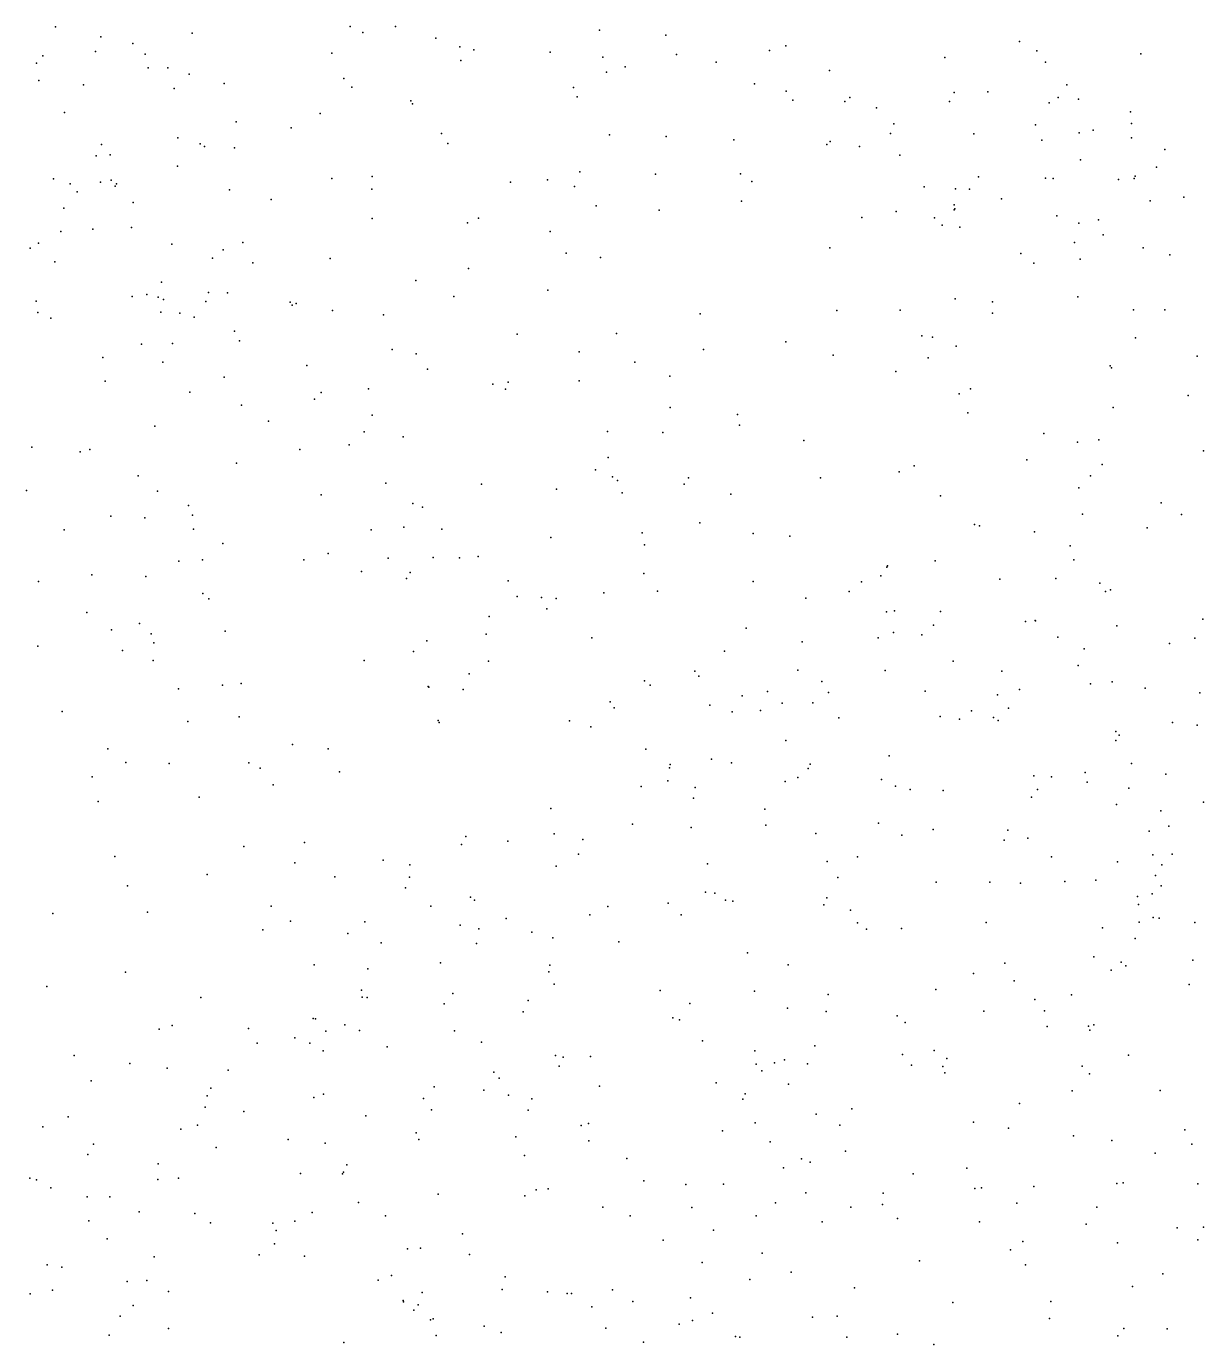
# Model space of a CAD drawing. Header units: metres. Extents: x -25 to 25, y -27.7 to 27.8.
# Drawn here: x -0.187 to 1.36, y 6.953 to 8.685 of the extents above; entities that cross this region are included whole.
import ezdxf

# ---------------------------------------------------------------- set-up
doc = ezdxf.new("R2010")
doc.units = ezdxf.units.M

msp = doc.modelspace()

# ---------------------------------------------------------------- linework, layer by layer
for p in [(-0.1488, 8.6841, -15.3168), (0.2383, 8.6846, -25.0522), (0.298, 8.6845, 3.5045), (0.5662, 8.6796, 7.0005), (-0.0894, 8.6707, 23.6627), (-0.0473, 8.662, 20.4577), (0.0309, 8.6758, 19.0326), (0.2549, 8.6764, 6.7737), (0.351, 8.6693, 0.4414), (0.6533, 8.6731, 18.5153), (1.1178, 8.6649, -0.1555), (-0.1656, 8.6461, 2.6211), (-0.0962, 8.6515, 23.8465), (-0.0309, 8.6481, 4.0615), (0.2144, 8.6492, -8.9025), (0.3827, 8.6577, 6.9002), (0.4011, 8.6538, -24.2708), (0.5013, 8.6508, -16.5811), (0.5703, 8.6441, 6.8405), (0.6674, 8.6478, -24.4895), (0.7894, 8.6531, 17.5733), (0.8109, 8.6591, -21.5554), (1.0198, 8.6439, 21.1462), (1.1405, 8.6525, -21.7439), (1.2775, 8.6487, -9.0811), (-0.1738, 8.6364, 2.4315), (-0.0271, 8.6302, -25.4116), (-0.0011, 8.63, 0.9247), (0.3837, 8.6396, 6.6838), (0.5998, 8.6313, 0.2717), (0.7192, 8.6377, 18.7074), (0.8683, 8.6268, 18.782), (1.1522, 8.6377, 25.079), (-0.1705, 8.6136, 1.8601), (0.027, 8.6218, 6.4252), (0.0729, 8.6096, 3.9495), (0.2301, 8.6161, 3.3224), (0.5751, 8.6244, -15.2951), (0.7696, 8.6093, -16.5595), (-0.1121, 8.608, 19.4396), (0.007, 8.6029, 6.0402), (0.2404, 8.6046, 25.4059), (0.532, 8.6044, 18.8591), (0.5368, 8.5921, 25.3985), (0.8115, 8.5996, 18.9482), (0.8952, 8.5912, 17.0994), (1.032, 8.5979, 0.0344), (1.0762, 8.5987, 18.9197), (1.1688, 8.591, 18.7903), (1.18, 8.6076, -28.2297), (0.3183, 8.5866, 3.7098), (0.3204, 8.5829, 18.9438), (0.8201, 8.5875, 18.2194), (0.8883, 8.5857, -21.3228), (0.9302, 8.5774, 18.3793), (1.0259, 8.5859, 16.742), (1.1571, 8.5842, 16.6221), (1.1954, 8.589, -28.5902), (-0.1368, 8.5716, 2.2702), (0.0887, 8.5592, -16.6208), (0.199, 8.5703, 0.6149), (0.953, 8.5565, 19.1274), (1.2638, 8.5725, 8.6533), (1.2653, 8.5569, 9.1243), (0.1608, 8.5514, 19.0722), (0.3585, 8.5438, 20.6949), (0.5793, 8.5422, 18.997), (0.6535, 8.5398, 20.8727), (0.9485, 8.544, 25.2811), (1.0578, 8.5436, -29.0748), (1.1391, 8.5553, 8.9277), (1.1965, 8.5449, 19.0343), (1.2149, 8.5484, -20.9324), (-0.0882, 8.5293, -14.3656), (0.012, 8.5383, 19.2952), (0.0413, 8.5304, 20.5711), (0.0468, 8.5268, 25.4579), (0.0864, 8.5252, 0.8286), (0.3667, 8.5306, 3.4836), (0.7427, 8.5355, 25.3807), (0.8648, 8.5292, 21.0353), (0.8692, 8.5333, 17.7887), (0.9075, 8.5267, 17.6393), (1.1471, 8.535, -29.5178), (1.2652, 8.538, 25.0044), (1.3089, 8.5229, 18.7662), (-0.0952, 8.5143, 2.5308), (-0.0771, 8.5159, -27.6666), (0.9607, 8.5152, -8.869), (1.198, 8.5092, -21.1994), (0.0117, 8.5009, 2.8559), (0.2674, 8.4875, -24.2185), (0.5403, 8.4933, -15.4814), (0.6395, 8.4902, -15.684), (0.7513, 8.4909, -27.9782), (1.0641, 8.4869, -21.511), (1.27, 8.4878, 17.1909), (1.2978, 8.4996, 16.6429), (-0.1515, 8.4844, 5.2609), (-0.1294, 8.4776, 6.1521), (-0.0895, 8.4801, 1.6682), (-0.0755, 8.4827, 19.5782), (-0.0703, 8.4747, 1.4852), (-0.0688, 8.4776, 4.0789), (0.0797, 8.4699, -8.8576), (0.2141, 8.4849, 3.8048), (0.2669, 8.4706, -24.8934), (0.4493, 8.4799, 25.4871), (0.4975, 8.4828, -14.1879), (0.5331, 8.4743, 0.3201), (0.7662, 8.4808, -16.1057), (0.9926, 8.4738, 16.5029), (1.0338, 8.4711, 17.1923), (1.0522, 8.4706, 17.5332), (1.1523, 8.4853, 19.1938), (1.162, 8.4845, 18.3666), (1.2479, 8.4836, -0.0595), (1.2687, 8.4849, 17.5558), (-0.1204, 8.4671, 25.5203), (-0.0467, 8.4532, 5.714), (0.1347, 8.4572, -15.5626), (0.7528, 8.4549, 19.2396), (1.0943, 8.458, -27.9108), (1.2896, 8.4553, -29.7376), (1.3338, 8.4603, 18.5074), (-0.1379, 8.4457, -27.3632), (0.5615, 8.4486, -24.6161), (0.6444, 8.443, 25.4722), (0.9557, 8.4412, 0.2002), (1.032, 8.4503, 21.2163), (1.0322, 8.4436, 18.1752), (1.0331, 8.4448, 17.6843), (1.1672, 8.4355, 9.1087), (-0.0996, 8.4183, 5.897), (-0.0489, 8.4205, 2.373), (0.2671, 8.432, 19.142), (0.3924, 8.4265, -14.3724), (0.4071, 8.4325, 3.616), (0.9108, 8.4336, 19.3144), (1.0061, 8.4331, 17.0357), (1.0161, 8.4235, -29.2972), (1.0396, 8.4206, 17.8755), (1.1961, 8.4262, 16.5311), (1.2219, 8.4306, 17.7401), (-0.142, 8.4153, -14.0988), (0.0974, 8.4007, 0.9424), (0.5012, 8.4153, -8.7603), (1.1903, 8.4006, 16.8864), (1.228, 8.4108, -28.4352), (-0.1821, 8.3932, -25.5387), (-0.1711, 8.3999, 20.5579), (0.0039, 8.3986, 1.3417), (0.0714, 8.3909, -13.9985), (0.5223, 8.3864, -24.2386), (0.8689, 8.3937, 25.3995), (1.1199, 8.3861, 21.3411), (1.2805, 8.3937, 17.9624), (1.3154, 8.3843, 19.2505), (-0.1495, 8.3753, 4.2027), (0.0577, 8.3801, 2.738), (0.1103, 8.3741, -27.7396), (0.2123, 8.3794, 3.0281), (0.3938, 8.3664, -27.8617), (0.5675, 8.3808, 20.8855), (1.1368, 8.3734, 16.7374), (1.1975, 8.3788, 8.7754), (-0.0097, 8.3483, 4.0144), (0.3246, 8.3505, 3.1715), (-0.0286, 8.3323, -16.7031), (0.0521, 8.335, 2.5739), (0.0772, 8.3347, 1.2069), (0.4981, 8.338, 0.3937), (-0.1743, 8.3234, 5.06), (-0.048, 8.3295, 5.5926), (-0.0139, 8.329, 25.5933), (-0.0071, 8.3259, 2.0373), (0.0486, 8.3232, 20.6852), (0.1594, 8.3222, 25.5828), (0.1624, 8.3185, -14.2023), (0.1676, 8.3205, 3.8423), (0.3747, 8.3296, -16.6145), (1.0336, 8.3268, -29.5244), (1.0823, 8.3226, 0.2828), (1.1946, 8.3293, -21.775), (-0.172, 8.3086, 25.6246), (-0.155, 8.301, -24.3091), (-0.0104, 8.3093, 5.4022), (0.0147, 8.3079, 1.8208), (0.0333, 8.3026, 1.6381), (0.2153, 8.3111, 0.717), (0.2823, 8.3055, 19.2525), (0.6985, 8.307, -27.7471), (0.878, 8.3112, 16.6414), (0.9611, 8.3119, -8.7389), (1.0824, 8.3078, 19.451), (1.2678, 8.3121, 19.3872), (1.3088, 8.3123, -28.1067), (0.0865, 8.2842, 1.431), (0.4577, 8.28, 25.5709), (0.5885, 8.2812, 19.3716), (-0.0357, 8.2669, -8.8036), (0.0051, 8.268, -27.3808), (0.0928, 8.2715, 19.4511), (0.8109, 8.27, -16.4295), (0.9894, 8.2778, 21.2815), (1.0038, 8.2763, -27.6276), (1.0348, 8.2646, 16.4935), (1.2704, 8.2753, -27.8895), (-0.0867, 8.2495, 20.6806), (0.2937, 8.2602, 3.7495), (0.3253, 8.2545, 3.0137), (0.5395, 8.2571, 3.4112), (0.7027, 8.2601, 0.3343), (0.873, 8.2524, 0.3158), (0.9981, 8.2489, 16.3445), (1.3512, 8.2513, 25.0556), (-0.0079, 8.2433, 19.6249), (0.1813, 8.2391, 2.6883), (0.3399, 8.2342, -14.0724), (0.6125, 8.2434, -24.3775), (0.9554, 8.2313, -29.224), (1.2371, 8.2385, 9.3513), (1.2389, 8.2359, 25.2094), (-0.0835, 8.2185, 4.1238), (0.0728, 8.2238, 2.1632), (0.426, 8.2147, 3.1313), (0.4461, 8.2171, 0.4965), (0.5393, 8.2187, 3.6474), (0.6585, 8.2252, -15.9306), (0.0277, 8.2041, -15.7713), (0.1917, 8.1949, 1.0426), (0.2002, 8.2037, 20.8192), (0.2623, 8.2084, 2.8164), (0.4423, 8.2078, -24.6935), (1.0386, 8.2017, 25.4076), (1.0536, 8.2083, 8.9884), (1.3395, 8.1994, 0.4468), (0.0956, 8.1867, 2.008), (0.6588, 8.1837, 25.5759), (1.0499, 8.177, 9.1693), (1.2409, 8.184, -28.4615), (-0.0182, 8.1593, 5.2237), (0.1309, 8.1658, 1.7966), (0.2671, 8.1738, -24.8618), (0.7472, 8.1747, 21.1446), (0.7499, 8.1606, 19.5485), (0.2569, 8.1517, 0.8517), (0.3082, 8.1453, -27.5415), (0.5765, 8.1522, 19.4624), (0.6492, 8.1511, 3.3758), (0.8346, 8.1404, -8.6706), (1.1497, 8.1497, 19.5739), (1.2222, 8.1415, 8.8267), (-0.18, 8.1317, 19.8169), (-0.1162, 8.1255, 25.6833), (-0.1038, 8.1287, -26.9378), (0.1722, 8.1288, 2.234), (0.2371, 8.1348, 1.3584), (1.1941, 8.1384, 0.4662), (1.3599, 8.1268, -28.2403), (0.0892, 8.1105, 3.9527), (0.5774, 8.1183, -8.6701), (0.9797, 8.1074, -29.4703), (1.1274, 8.1152, -28.6418), (1.2264, 8.109, 25.3301), (-0.04, 8.0942, -25.4161), (0.5609, 8.1021, 0.5085), (0.5829, 8.0927, 21.1088), (0.6828, 8.0915, -27.5407), (0.8565, 8.0915, 3.5657), (0.9597, 8.0992, 0.4329), (1.2114, 8.0941, 21.4473), (-0.1871, 8.0746, -16.8834), (-0.0147, 8.074, 5.4329), (0.2852, 8.0846, 1.1072), (0.4108, 8.083, 21.0308), (0.5097, 8.0765, 3.7182), (0.5896, 8.0879, 3.1476), (0.5959, 8.0719, -16.531), (0.6771, 8.0832, 3.6946), (1.1958, 8.0781, 9.4864), (0.0261, 8.0553, -24.2823), (0.2003, 8.0693, -27.3701), (0.3206, 8.0577, 2.5522), (0.7384, 8.0699, 0.4629), (1.014, 8.0679, 3.677), (1.3039, 8.0588, -27.8575), (-0.076, 8.0409, 19.7203), (-0.0314, 8.0387, 4.1432), (0.0312, 8.0422, -16.7361), (0.3333, 8.0531, 19.3973), (1.2007, 8.0438, -21.9588), (1.3308, 8.0434, 9.4075), (-0.1374, 8.0233, -8.7366), (0.0324, 8.0238, 20.9129), (0.2659, 8.023, 1.9024), (0.309, 8.0266, 1.7265), (0.3589, 8.0239, 0.9083), (0.6221, 8.0192, 25.6767), (0.6979, 8.0322, -16.0508), (1.0589, 8.0303, 9.618), (1.0655, 8.0285, 0.5472), (1.1375, 8.0203, 15.6143), (1.2856, 8.0257, 19.6062), (0.0709, 8.0053, -25.2492), (0.5023, 8.0132, 2.8429), (0.6252, 8.0035, 19.57), (0.7679, 8.0181, 10.0761), (0.816, 8.0148, 3.7183), (1.1846, 8.002, 15.4188), (0.2097, 7.992, -15.8869), (0.2882, 7.9861, 25.694), (0.3473, 7.9866, 2.4159), (0.3819, 7.9864, -24.2666), (0.4064, 7.9881, 1.4791), (0.0134, 7.9821, 5.3045), (0.0445, 7.9839, 19.5765), (0.1773, 7.9835, 21.0159), (0.2531, 7.9682, -16.6095), (0.3171, 7.9672, 2.2234), (0.9434, 7.9741, 25.6754), (0.9445, 7.976, 8.9643), (1.0073, 7.9824, 3.3309), (1.1895, 7.9839, 15.7554), (-0.1711, 7.9551, 5.6871), (-0.1009, 7.964, 4.6645), (-0.0303, 7.9618, 4.9452), (0.3125, 7.9593, 3.8529), (0.4461, 7.9563, 1.3244), (0.6243, 7.9657, 2.9259), (0.768, 7.9552, 3.0909), (0.9105, 7.9546, 3.2066), (0.9356, 7.9628, 21.3123), (1.0923, 7.9582, -29.6638), (1.1656, 7.959, -8.6723), (1.2234, 7.9531, 3.3598), (0.0448, 7.9394, -27.123), (0.4579, 7.9355, 1.1103), (0.49, 7.9343, 21.2144), (0.5092, 7.9331, 2.6829), (0.5716, 7.9402, 0.7118), (0.6423, 7.9426, 21.2674), (0.837, 7.9333, 9.7854), (0.8943, 7.9422, 9.4887), (1.2311, 7.9419, 25.5816), (1.2375, 7.9441, 15.2856), (0.0528, 7.9325, 5.1133), (0.4967, 7.9192, 0.8869), (0.9433, 7.9156, -8.6213), (0.9538, 7.9165, 3.8089), (1.0142, 7.9158, 9.9742), (-0.1078, 7.9143, -26.7679), (-0.0383, 7.9, 4.4065), (0.4212, 7.9093, -8.6605), (1.1257, 7.9029, 19.6911), (1.1384, 7.904, 25.7283), (1.1388, 7.9034, 3.2081), (1.3589, 7.9059, 1.4457), (-0.0752, 7.8917, 21.0383), (-0.0229, 7.8863, -16.2356), (0.074, 7.89, 4.1385), (0.4171, 7.8859, 2.0139), (0.5558, 7.8812, 1.4837), (0.7586, 7.894, 0.6515), (0.9321, 7.8814, 25.8186), (0.9523, 7.8883, 8.8154), (0.9896, 7.8853, -29.0814), (1.0051, 7.8979, 0.6506), (1.1683, 7.8822, 9.6777), (1.2458, 7.8971, -27.6719), (1.3483, 7.8808, 3.2039), (-0.1722, 7.8703, -26.2354), (-0.0607, 7.8644, 19.6732), (-0.0197, 7.8748, 5.439), (0.3216, 7.8634, -24.8901), (0.3393, 7.8775, 21.2267), (0.7305, 7.8636, -16.2802), (0.8325, 7.8761, 9.0993), (1.2029, 7.8669, 15.1477), (1.3151, 7.874, 9.5297), (-0.0206, 7.8515, 25.6889), (0.2568, 7.8513, 3.9824), (0.4201, 7.8507, -24.6659), (1.0307, 7.8505, 15.2346), (0.3947, 7.8339, -16.0012), (0.6915, 7.8376, 19.6438), (0.6967, 7.831, 1.2745), (0.8268, 7.8389, 10.2946), (0.9414, 7.8381, 19.7095), (1.0947, 7.8376, 3.8879), (1.1951, 7.8447, -28.6834), (0.013, 7.8142, 4.7606), (0.0705, 7.8192, 21.2311), (0.095, 7.8214, -16.5313), (0.3411, 7.8175, -16.4495), (0.3419, 7.8163, -24.3845), (0.3868, 7.8134, 25.7312), (0.6253, 7.8247, 1.698), (0.6326, 7.8189, -27.3943), (0.8584, 7.8237, 15.3632), (1.1178, 7.8133, 0.8232), (1.2113, 7.8206, 1.4614), (1.2399, 7.8236, 2.9117), (1.2832, 7.815, 8.8552), (0.5801, 7.7973, 25.7842), (0.7535, 7.8049, 9.5307), (0.7867, 7.8105, 1.4282), (0.8059, 7.7954, 1.0612), (0.8463, 7.796, 3.8844), (0.8671, 7.8096, 0.8666), (0.994, 7.8113, 15.6869), (1.0889, 7.8062, 2.8588), (1.3547, 7.8091, 2.8053), (-0.14, 7.7843, -16.5316), (0.0926, 7.7773, -25.5071), (0.5852, 7.7891, 21.3079), (0.7109, 7.7927, -8.5993), (0.7402, 7.784, 2.6577), (0.7774, 7.7858, 9.3102), (1.0137, 7.778, 21.2681), (1.0549, 7.7855, 10.4084), (1.1036, 7.7889, 8.8146), (0.0253, 7.7712, 4.5937), (0.3542, 7.7724, -27.2894), (0.3554, 7.7702, 19.467), (0.5265, 7.7721, -16.3584), (0.5545, 7.7641, 2.2374), (0.8805, 7.7763, 15.5871), (1.0389, 7.7742, 15.0858), (1.0836, 7.7764, 10.1207), (1.0901, 7.7725, -29.5461), (1.3191, 7.7701, 1.2019), (1.3515, 7.7667, -29.8214), (0.8111, 7.7465, 10.4225), (1.2446, 7.7582, 14.9769), (1.2446, 7.7464, 3.9158), (1.2488, 7.7535, 0.7543), (-0.0801, 7.7356, 5.5685), (0.1625, 7.7413, -27.1246), (0.2093, 7.7352, -25.201), (0.6269, 7.7351, 9.7425), (0.9467, 7.7264, 10.6214), (-0.0566, 7.7175, -26.4353), (0.0006, 7.7161, -26.8416), (0.1053, 7.7169, 4.8571), (0.1203, 7.7101, 5.2166), (0.6582, 7.7105, 9.0662), (0.6591, 7.7148, 2.3446), (0.7131, 7.7219, 15.3467), (0.7396, 7.7169, 1.7835), (0.8404, 7.7096, 21.2395), (0.8429, 7.7154, 15.1685), (1.2651, 7.716, 19.7033), (-0.1005, 7.6984, 21.3929), (0.2242, 7.7052, 4.1692), (0.6557, 7.6933, 9.4794), (0.81, 7.6924, 8.7485), (0.8267, 7.6979, 25.97), (0.9367, 7.695, 2.6255), (1.1368, 7.6998, 10.6736), (1.1602, 7.6986, 10.2733), (1.2044, 7.7044, 1.6562), (1.2069, 7.6914, -27.3912), (1.3101, 7.7021, 21.2793), (0.1371, 7.6881, 21.4308), (0.6208, 7.6859, 8.7316), (0.6918, 7.6848, 10.2706), (0.9549, 7.6863, 1.0954), (0.9743, 7.682, 14.9538), (1.0176, 7.6808, 10.7733), (1.1417, 7.6821, 21.229), (1.2617, 7.6837, 2.6289), (-0.0926, 7.666, 19.6304), (0.04, 7.6719, -26.1423), (0.5021, 7.6572, 4.0102), (0.6896, 7.6707, 2.1955), (0.7835, 7.6563, 19.6778), (1.1339, 7.672, 0.6814), (1.2454, 7.6622, 9.9151), (1.3598, 7.6655, 9.6839), (1.3035, 7.654, 10.7566), (0.5065, 7.6239, 9.9103), (0.6094, 7.6366, 9.2536), (0.6864, 7.6321, 15.1355), (0.7844, 7.6353, -27.2544), (0.8503, 7.624, 2.3091), (0.9327, 7.6377, 1.7581), (0.9632, 7.6219, 15.5713), (1.0044, 7.6296, 19.7095), (1.1024, 7.6285, 14.7911), (1.2882, 7.6273, 2.3105), (1.314, 7.634, 10.5721), (0.0985, 7.6072, -8.6912), (0.1786, 7.6123, 4.4276), (0.3847, 7.6097, 4.1295), (0.3906, 7.6203, 25.7668), (0.4454, 7.6142, 21.3641), (0.544, 7.6161, 15.2355), (1.098, 7.6155, -8.6422), (1.129, 7.6182, 2.4318), (-0.0708, 7.5938, 21.5497), (0.2816, 7.5892, 4.2559), (0.5385, 7.5971, 25.9015), (0.8651, 7.5875, 14.8212), (0.9051, 7.5937, 2.0503), (1.1602, 7.5935, 1.7889), (1.2469, 7.5869, 1.9646), (1.2932, 7.5962, 10.3367), (1.3187, 7.5969, -27.6948), (0.0507, 7.5703, 5.4045), (0.1658, 7.5856, 4.9595), (0.317, 7.5832, 19.4305), (0.5092, 7.5813, 9.6255), (0.7079, 7.5842, 26.0062), (1.2965, 7.5689, 1.6111), (1.305, 7.5829, 10.0346), (-0.0543, 7.5555, 5.5717), (0.2184, 7.5673, -25.7133), (0.3111, 7.5526, -25.2442), (0.3163, 7.5668, -27.108), (0.8791, 7.5662, 21.1606), (1.0084, 7.56, 0.6963), (1.0788, 7.5603, 3.9384), (1.1191, 7.5591, 1.5668), (1.1777, 7.5609, -29.3702), (1.2183, 7.5628, -19.0558), (1.3043, 7.5553, 21.2062), (0.3967, 7.5406, -24.9742), (0.4019, 7.5365, 15.1893), (0.7053, 7.5471, 10.4282), (0.7174, 7.5459, 21.2015), (0.7318, 7.5364, 8.6438), (0.7411, 7.5351, 3.9927), (0.8646, 7.5397, 10.7125), (1.2728, 7.5413, 0.3641), (1.2921, 7.5451, -28.8569), (-0.1522, 7.5191, 19.6454), (-0.0277, 7.5209, 19.4873), (0.1345, 7.5287, 5.2756), (0.3444, 7.5287, 15.5001), (0.5533, 7.5172, 21.286), (0.5772, 7.5281, 15.5097), (0.6564, 7.5328, 19.5816), (0.6734, 7.5172, 14.8659), (0.861, 7.5306, 1.8678), (0.8958, 7.5236, 8.691), (1.2741, 7.531, 11.0031), (0.1602, 7.509, 4.7339), (0.2577, 7.5079, 15.2997), (0.3828, 7.5037, 8.9012), (0.4432, 7.5126, 9.4944), (0.905, 7.5067, 3.9555), (1.0743, 7.5071, 0.5125), (1.2271, 7.5001, 8.7674), (1.2753, 7.5078, 26.0187), (1.2935, 7.5138, 2.9779), (1.3016, 7.5127, 2.7483), (1.3485, 7.5072, 2.5828), (0.1237, 7.4977, 19.338), (0.2354, 7.4929, 25.7006), (0.4075, 7.4991, 9.1022), (0.4773, 7.4945, 19.4822), (0.5046, 7.4871, 14.9528), (0.9171, 7.4983, 0.9074), (0.9628, 7.4993, 26.1104), (1.27, 7.4863, -27.2149), (0.2793, 7.4803, 21.5064), (0.4044, 7.4795, 9.3005), (0.5915, 7.482, -27.1069), (0.7603, 7.4672, 1.7463), (0.1913, 7.4514, 15.1721), (0.3571, 7.4543, 9.706), (0.5006, 7.4512, 8.5748), (0.8141, 7.4516, 2.0494), (1.0985, 7.4539, 15.5793), (1.2156, 7.4621, 3.1373), (1.2515, 7.4553, 2.3341), (1.2578, 7.4505, 15.6577), (1.3456, 7.4578, 3.9347), (-0.0568, 7.4419, 25.5663), (0.2615, 7.4462, -24.6337), (0.4993, 7.4422, 25.9165), (1.0577, 7.4402, 14.5906), (1.1111, 7.4304, 2.9006), (1.2382, 7.4446, 19.6886), (-0.1604, 7.4232, 21.6341), (0.2535, 7.4184, -26.6969), (0.3731, 7.4141, -26.2777), (0.5065, 7.4264, 14.8019), (0.6458, 7.418, 26.0249), (0.7698, 7.417, 1.5951), (1.0082, 7.4194, 11.0678), (1.3411, 7.4256, 14.6617), (0.0423, 7.4085, 15.3257), (0.2543, 7.4091, 14.9783), (0.2606, 7.4088, 9.1037), (0.3621, 7.4004, 10.0519), (0.4721, 7.4046, 10.2123), (0.6849, 7.4007, 1.8656), (0.8666, 7.4128, -26.9239), (1.1383, 7.4062, 2.6289), (1.1862, 7.4121, 26.1065), (0.1899, 7.3813, 4.9248), (0.1928, 7.3805, 5.113), (0.4657, 7.3899, 21.337), (0.6625, 7.3821, 15.5075), (0.6712, 7.3792, 14.5885), (0.8129, 7.3948, 8.6027), (0.8639, 7.3904, 21.1199), (0.9571, 7.3845, 19.6458), (1.0712, 7.3909, 8.6867), (1.1508, 7.3912, 11.1467), (-0.0125, 7.3672, 19.3737), (0.0045, 7.3718, 15.1418), (0.1046, 7.3678, 15.6803), (0.2064, 7.3645, 4.6096), (0.2312, 7.3728, 9.5289), (0.2508, 7.3655, 9.8132), (0.3754, 7.3648, 14.7315), (0.9676, 7.3758, 2.2733), (1.1543, 7.3707, 0.2363), (1.2084, 7.3712, 3.3506), (1.2104, 7.3658, -8.6697), (1.2154, 7.3728, -26.6591), (0.1163, 7.3486, 14.912), (0.1657, 7.3555, 5.2896), (0.1855, 7.3485, 8.9507), (0.2871, 7.344, 8.5826), (0.411, 7.3501, -26.5512), (0.7015, 7.3518, 2.1075), (0.8491, 7.3452, 0.6438), (-0.1241, 7.3324, 15.2897), (0.2027, 7.3384, 19.3034), (0.508, 7.3323, 15.5353), (0.5182, 7.3301, 19.4371), (0.5543, 7.3311, -26.8055), (0.7703, 7.3386, 1.3188), (0.809, 7.3269, 14.4973), (0.9642, 7.3337, 3.0071), (1.0057, 7.339, 2.4583), (1.0226, 7.3284, 15.5323), (1.2612, 7.3331, 8.7001), (-0.0512, 7.3218, -8.7846), (-0.0019, 7.3159, 21.6557), (0.0782, 7.3131, 25.6386), (0.4274, 7.3105, 14.5913), (0.513, 7.3183, -26.1417), (0.7717, 7.3211, 19.5488), (0.7792, 7.3125, -26.4996), (0.796, 7.3228, 3.9975), (0.8392, 7.3217, -8.656), (0.9759, 7.3199, 14.4747), (1.0171, 7.3182, 3.2973), (1.0199, 7.3097, 26.1445), (1.2003, 7.3186, 15.5933), (-0.102, 7.2993, 15.5289), (0.4341, 7.3027, -25.3348), (0.5659, 7.292, 1.5897), (0.7195, 7.2964, 10.7411), (0.8144, 7.2949, 10.9732), (1.2101, 7.3082, 14.5379), (0.0506, 7.2794, 14.7266), (0.0553, 7.2894, 9.2409), (0.1908, 7.2773, 21.5655), (0.2035, 7.2815, 4.7933), (0.3349, 7.276, 15.6148), (0.3486, 7.2911, 10.1743), (0.4141, 7.287, 25.8655), (0.4466, 7.2802, 4.2348), (0.4769, 7.2754, -8.7141), (0.7542, 7.275, 1.0348), (0.7574, 7.2819, 2.318), (1.1872, 7.2859, 19.6456), (1.3026, 7.2863, 11.2186), (0.0477, 7.2647, 9.5071), (0.0988, 7.259, 9.6801), (0.3451, 7.2611, 19.3074), (0.4725, 7.2605, 1.8783), (0.8977, 7.2623, 3.1763), (1.118, 7.2694, 3.4949), (-0.1323, 7.252, 5.6838), (0.0377, 7.2411, 8.894), (0.259, 7.2532, 25.7673), (0.5418, 7.2406, 25.9808), (0.5516, 7.2433, 14.438), (0.7704, 7.2439, 0.758), (0.8508, 7.2555, 26.1283), (0.8817, 7.2411, 2.8454), (1.0577, 7.2447, 11.2944), (-0.1655, 7.2386, 14.8269), (0.0157, 7.2356, 14.5743), (0.3252, 7.2309, -24.7621), (0.456, 7.2257, 10.3647), (0.7276, 7.2334, 15.5036), (1.1034, 7.237, 3.9029), (1.1887, 7.2271, -18.9879), (1.3351, 7.2349, 3.6284), (-0.0987, 7.2161, 9.3201), (0.0623, 7.2114, 8.6907), (0.157, 7.222, 15.7273), (0.2057, 7.2172, 5.3484), (0.3287, 7.2221, 14.4667), (0.5521, 7.2205, 8.4828), (0.7902, 7.2191, 14.3721), (0.8895, 7.2068, 11.279), (1.2394, 7.221, -0.074), (1.3446, 7.2162, -0.1946), (-0.1064, 7.2025, 14.3947), (-0.014, 7.1901, 25.6246), (0.234, 7.1888, 4.9531), (0.4674, 7.2013, -25.6723), (0.6019, 7.1971, -25.9877), (0.8315, 7.1965, -26.2027), (0.843, 7.1924, 2.699), (1.2962, 7.2041, -19.1689), (-0.1826, 7.1713, 15.6007), (0.013, 7.1711, 5.618), (0.173, 7.1775, 14.3746), (0.2282, 7.1768, 8.4332), (0.2298, 7.1792, -8.8276), (0.8079, 7.185, 0.4933), (0.9784, 7.177, 8.542), (1.0487, 7.1843, 21.1107), (-0.1739, 7.1693, 9.0235), (-0.1548, 7.1588, 9.6101), (-0.0143, 7.1695, 15.7577), (0.4827, 7.1562, 19.3188), (0.4985, 7.1573, -24.9682), (0.6243, 7.1678, 1.1782), (0.6796, 7.1632, 10.8729), (0.7289, 7.1634, 2.4787), (1.0592, 7.1578, -21.9674), (1.0679, 7.1587, 3.6211), (1.1369, 7.1604, 8.5578), (1.246, 7.1644, 3.8048), (1.254, 7.1654, -26.476), (1.3523, 7.1638, 21.2041), (-0.1072, 7.147, 19.2966), (-0.0772, 7.1468, 8.782), (0.2495, 7.1392, 4.676), (0.3542, 7.1503, 1.8458), (0.4677, 7.1481, 15.5737), (0.7975, 7.1389, 8.4929), (0.8372, 7.1522, 3.3678), (0.9377, 7.1366, 11.4874), (0.9387, 7.1514, 3.5316), (1.1143, 7.1383, -0.0359), (-0.0389, 7.1272, 14.2367), (0.0342, 7.1248, -24.1827), (0.1884, 7.1262, 10.1503), (0.2848, 7.122, 5.1281), (0.5705, 7.1332, -25.3313), (0.6062, 7.1218, 4.1344), (0.6872, 7.1326, 14.2853), (0.7721, 7.1218, 2.819), (0.8963, 7.1333, 19.5117), (1.2195, 7.133, 26.1057), (-0.1051, 7.1151, -8.9035), (0.055, 7.1126, 9.9657), (0.1369, 7.1122, 19.1674), (0.1412, 7.1027, 25.7526), (0.1658, 7.1147, 21.5522), (0.7158, 7.1031, 11.3097), (0.8586, 7.1141, 0.285), (0.9575, 7.1185, 0.1293), (1.0654, 7.1138, 15.5421), (1.2056, 7.1108, 14.4121), (1.3249, 7.1059, 8.5451), (1.3599, 7.1068, 14.4868), (-0.0808, 7.0918, 8.5927), (0.139, 7.0852, 14.2249), (0.3859, 7.098, 1.5395), (0.6497, 7.09, 11.0292), (1.1222, 7.0883, 3.8624), (1.2468, 7.0863, 11.4724), (1.3523, 7.0902, -26.7356), (-0.0191, 7.068, 19.1654), (0.1187, 7.0704, 15.806), (0.1782, 7.0688, -24.3837), (0.3139, 7.0785, 1.7089), (0.3307, 7.0794, 10.3702), (0.3951, 7.0712, 4.376), (0.7797, 7.0728, 15.5118), (1.106, 7.0771, 19.5471), (-0.1596, 7.0576, 25.6804), (-0.1406, 7.0542, 9.7299), (0.7011, 7.0603, 2.5942), (0.9866, 7.0625, -22.1543), (1.1257, 7.0574, -26.2175), (-0.0548, 7.0354, 9.8664), (-0.0286, 7.0367, 21.58), (0.2753, 7.0371, 21.4591), (0.2927, 7.0436, 2.0131), (0.4419, 7.0415, 10.5697), (0.7634, 7.0382, 21.1578), (0.8179, 7.048, 11.5301), (1.3063, 7.0455, 15.61), (-0.1819, 7.0192, -24.2563), (-0.1528, 7.0243, 8.3141), (-0.0002, 7.0224, 14.1057), (0.333, 7.0213, -24.6813), (0.4382, 7.0249, 21.3542), (0.4979, 7.0219, 25.9457), (0.5234, 7.0197, 4.2279), (0.5294, 7.02, 10.7542), (0.583, 7.0248, 1.0072), (0.9013, 7.0272, 3.9263), (1.2665, 7.0288, -18.8297), (-0.0466, 7.0041, 25.7731), (0.3079, 7.0107, 4.8125), (0.3086, 7.009, 5.3944), (0.3221, 6.9977, 19.1453), (0.3277, 7.0051, 8.264), (0.5561, 7.0022, 14.1622), (0.6098, 7.0094, 0.8338), (0.6854, 7.0143, 3.2315), (1.0305, 7.0078, -0.0844), (1.1592, 7.0094, 8.4265), (-0.0639, 6.99, 8.1844), (0.3439, 6.985, 4.576), (0.3473, 6.9867, 2.2372), (0.6881, 6.9843, -25.6204), (0.7147, 6.9939, 26.0529), (0.8461, 6.9885, 3.5789), (0.8783, 6.9901, -25.9567), (1.1572, 6.9869, 11.6469), (-0.0785, 6.9651, 19.0504), (-0.0004, 6.9736, 15.8354), (0.3513, 6.9648, 5.2397), (0.4143, 6.977, 15.6434), (0.437, 6.9685, 1.2319), (0.5745, 6.9744, 2.5336), (0.6708, 6.9796, 4.1104), (0.7447, 6.9635, 0.3226), (0.9574, 6.9665, 3.7875), (1.2473, 6.9641, -8.7381), (1.2552, 6.9738, 26.0602), (1.3119, 6.9735, 14.3825), (0.2301, 6.9554, 10.3768), (0.6237, 6.956, 21.2504), (0.7505, 6.9626, -8.7681), (0.891, 6.9622, 15.5285), (1.0052, 6.9526, 8.3625)]:
    msp.add_point(p)

doc.saveas('drawing.dxf')
